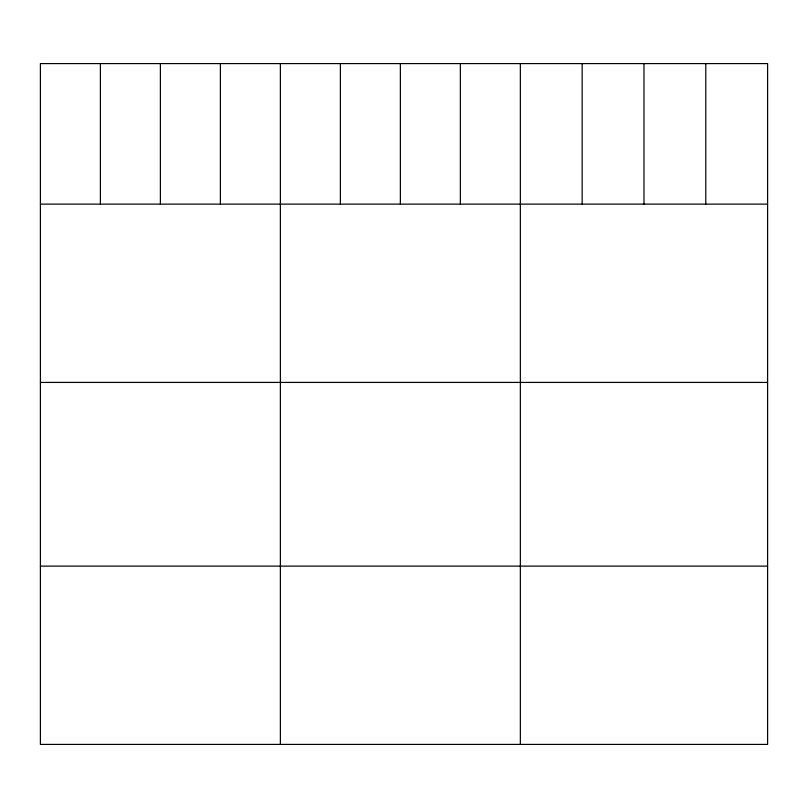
<?xml version="1.0" encoding="UTF-8"?>
<svg xmlns="http://www.w3.org/2000/svg" width="808" height="808" viewBox="0 0 808 808"><rect width="100%" height="100%" fill="white"/><g stroke="black" fill="none" stroke-linecap="round" stroke-linejoin="round"><path stroke-width="1.21" d="M767.6 204.121L767.6 744.41L40.4 744.41L40.4 63.59L767.6 63.59L767.6 204.121L40.4 204.121M40.4 382.416L767.6 382.416M40.4 566.115L767.6 566.115M705.788 63.59L705.788 204.121M643.976 63.59L643.976 204.121M582.164 63.59L582.164 204.121M520.352 63.59L520.352 744.41M460.358 63.59L460.358 204.121M400.364 63.59L400.364 204.121M340.37 63.59L340.37 204.121M280.376 63.59L280.376 744.41M220.382 63.59L220.382 204.121M160.388 63.59L160.388 204.121M100.394 63.59L100.394 204.121"/></g></svg>
